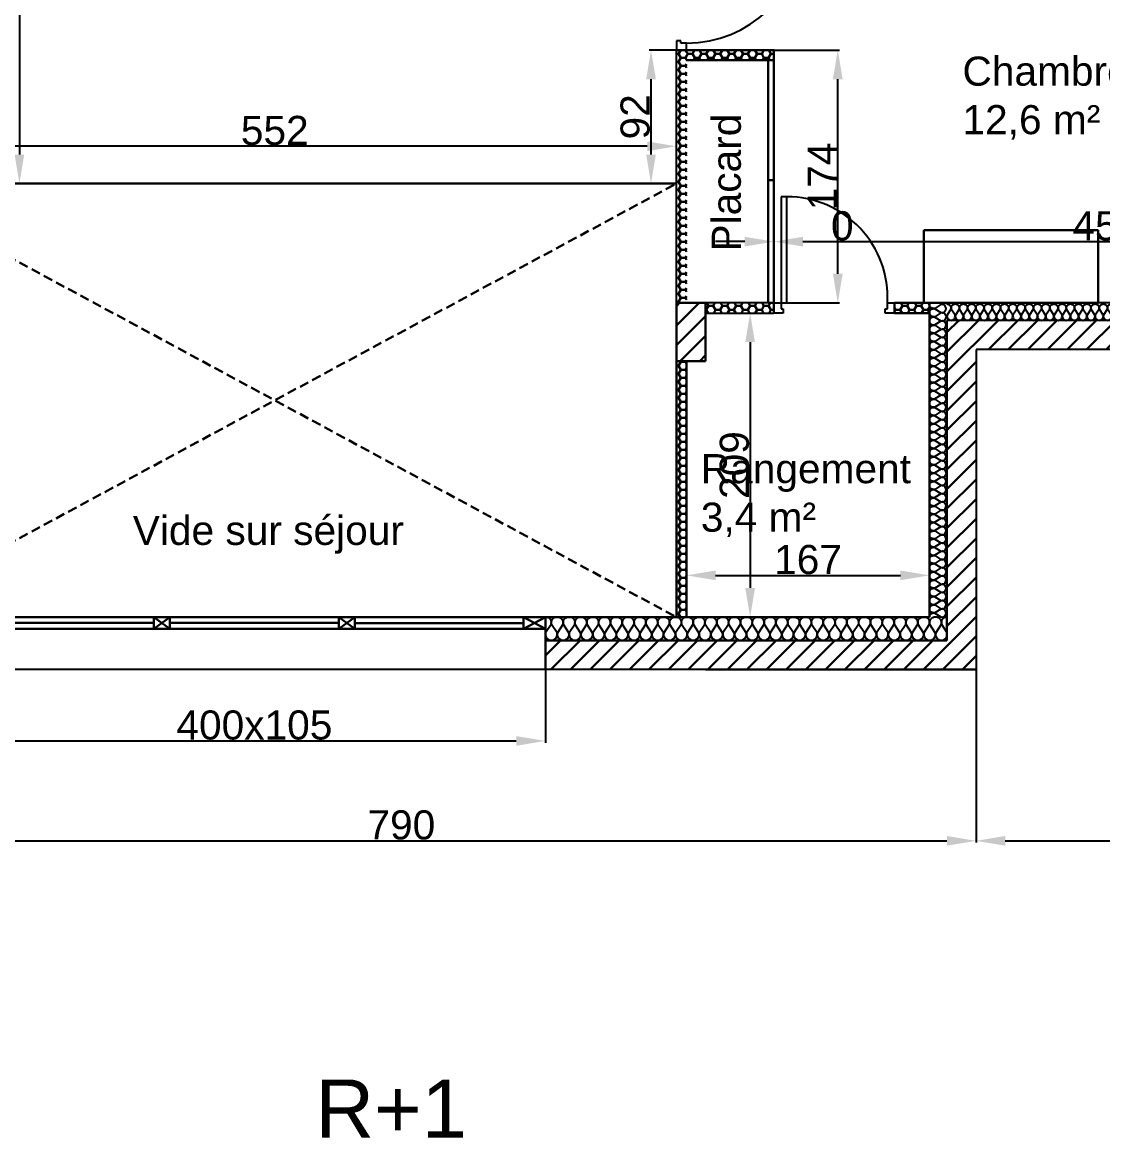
# Model space of a CAD drawing. Header units: millimetres. Extents: x -161 to 8306, y -322 to 968.
# Drawn here: x 486 to 1228, y -322 to 445 of the extents above; entities that cross this region are included whole.
import ezdxf

# ---------------------------------------------------------------- set-up
doc = ezdxf.new("R2010")
doc.units = ezdxf.units.MM
doc.linetypes.add('INTERROMPU2', pattern=[9.525, 6.35, -3.175])
for name, color, linetype in [('Cloisons', 8, 'Continuous'), ('Cotation', 7, 'Continuous'), ('Isolation', 6, 'Continuous'), ('MenuisInt', 4, 'Continuous'), ('Texte', 7, 'Continuous')]:
    doc.layers.add(name, color=color, linetype=linetype)
doc.layers.add('MenuisExt', color=140, linetype='Continuous', lineweight=18)
doc.layers.add('Mobilier', color=150, linetype='Continuous', lineweight=5)
doc.styles.get("Standard").update_dxf_attribs({"font": 'Arial.ttf'})
doc.dimstyles.new('ISO-25', dxfattribs={"dimtxt": 2.5, "dimasz": 2.5, "dimexe": 1.25, "dimexo": 0.625, "dimtad": 1, "dimtxsty": 'Standard', "dimcen": 2.5, "dimadec": 0, "dimazin": 0, "dimtfac": 1, "dimtmove": 0, "dimatfit": 3, "dimfxl": 1, "dimarcsym": 0})

# ---------------------------------------------------------------- blocks, each defined once
blk = doc.blocks.new('*D22')
at = {"layer": 'Cotation', "color": 0, "lineweight": -2, "transparency": 16777216}
for p, q in [((351.13, -0.32), (351.13, -118.75)), ((1141.13, -0.32), (1141.13, -118.75)), ((371.13, -117.5), (1121.13, -117.5))]:
    blk.add_line(p, q, dxfattribs=at)
at = {"layer": 'Cotation', "color": 0, "lineweight": 30, "transparency": 16777216}
for points in [[(371.13, -114.17), (371.13, -120.84), (351.13, -117.5)], [(1121.13, -114.17), (1121.13, -120.84), (1141.13, -117.5)]]:
    blk.add_solid(points, dxfattribs=at)
at = {"layer": 'Defpoints', "color": 0, "lineweight": 30, "transparency": 16777216}
for p in [(351.13, 0.31), (1141.13, 0.31), (1141.13, -117.5)]:
    blk.add_point(p, dxfattribs=at)
at = {"layer": 'Cotation', "color": 0, "lineweight": 30, "transparency": 16777216, "insert": (746.13, -106.67), "char_height": 20, "attachment_point": 5}
blk.add_mtext('790', dxfattribs=at)
blk = doc.blocks.new('*D23')
at = {"layer": 'Cotation', "color": 0, "lineweight": -2, "transparency": 16777216}
for p, q in [((1141.13, 219.68), (1141.13, -118.75)), ((1491.13, 219.68), (1491.13, -118.75)), ((1161.13, -117.5), (1471.13, -117.5))]:
    blk.add_line(p, q, dxfattribs=at)
at = {"layer": 'Cotation', "color": 0, "lineweight": 30, "transparency": 16777216}
for points in [[(1161.13, -114.17), (1161.13, -120.84), (1141.13, -117.5)], [(1471.13, -114.17), (1471.13, -120.84), (1491.13, -117.5)]]:
    blk.add_solid(points, dxfattribs=at)
at = {"layer": 'Defpoints', "color": 0, "lineweight": 30, "transparency": 16777216}
for p in [(1141.13, 220.31), (1491.13, 220.31), (1491.13, -117.5)]:
    blk.add_point(p, dxfattribs=at)
at = {"layer": 'Cotation', "color": 0, "lineweight": 30, "transparency": 16777216, "insert": (1316.13, -106.66), "char_height": 20, "attachment_point": 5}
blk.add_mtext('350', dxfattribs=at)
blk = doc.blocks.new('*D28')
at = {"layer": 'Cotation', "color": 0, "lineweight": -2, "transparency": 16777216}
for p, q in [((445.13, -0.32), (445.13, -50.08)), ((845.13, -0.32), (845.13, -50.08)), ((465.13, -48.83), (825.13, -48.83))]:
    blk.add_line(p, q, dxfattribs=at)
at = {"layer": 'Cotation', "color": 0, "lineweight": 30, "transparency": 16777216}
for points in [[(465.13, -45.5), (465.13, -52.17), (445.13, -48.83)], [(825.13, -45.5), (825.13, -52.17), (845.13, -48.83)]]:
    blk.add_solid(points, dxfattribs=at)
at = {"layer": 'Defpoints', "color": 0, "lineweight": 30, "transparency": 16777216}
for p in [(445.13, 0.31), (845.13, 0.31), (845.13, -48.83)]:
    blk.add_point(p, dxfattribs=at)
at = {"layer": 'Cotation', "color": 0, "lineweight": 30, "transparency": 16777216, "insert": (645.13, -38), "char_height": 20, "attachment_point": 5}
blk.add_mtext('400x105', dxfattribs=at)
blk = doc.blocks.new('*D34')
at = {"layer": 'Cotation', "color": 0, "lineweight": -2, "transparency": 16777216}
for p, q in [((1002.13, 245.93), (1002.13, 295.66)), ((1022.13, 294.41), (1439.13, 294.41)), ((1459.13, 252.93), (1459.13, 295.66))]:
    blk.add_line(p, q, dxfattribs=at)
at = {"layer": 'Cotation', "color": 0, "lineweight": 30, "transparency": 16777216}
for points in [[(1022.13, 297.74), (1022.13, 291.08), (1002.13, 294.41)], [(1439.13, 297.74), (1439.13, 291.08), (1459.13, 294.41)]]:
    blk.add_solid(points, dxfattribs=at)
at = {"layer": 'Defpoints', "color": 0, "lineweight": 30, "transparency": 16777216}
for p in [(1459.13, 294.41), (1459.13, 252.31), (1002.13, 245.31)]:
    blk.add_point(p, dxfattribs=at)
at = {"layer": 'Cotation', "color": 0, "lineweight": 30, "transparency": 16777216, "insert": (1230.63, 305.17), "char_height": 20, "attachment_point": 5}
blk.add_mtext('457', dxfattribs=at)
blk = doc.blocks.new('*D39')
at = {"layer": 'Cotation', "color": 0, "lineweight": -2, "transparency": 16777216}
for p, q in [((982.13, 294.41), (962.13, 294.41)), ((1002.13, 252.93), (1002.13, 295.66)), ((1002.13, 245.93), (1002.13, 295.66)), ((1022.13, 294.41), (1056.21, 294.41))]:
    blk.add_line(p, q, dxfattribs=at)
at = {"layer": 'Cotation', "color": 0, "lineweight": 30, "transparency": 16777216}
for points in [[(982.13, 297.74), (982.13, 291.08), (1002.13, 294.41)], [(1022.13, 297.74), (1022.13, 291.08), (1002.13, 294.41)]]:
    blk.add_solid(points, dxfattribs=at)
at = {"layer": 'Defpoints', "color": 0, "lineweight": 30, "transparency": 16777216}
for p in [(1002.13, 294.41), (1002.13, 252.31), (1002.13, 245.31)]:
    blk.add_point(p, dxfattribs=at)
at = {"layer": 'Cotation', "color": 0, "lineweight": 30, "transparency": 16777216, "insert": (1049.17, 305.17), "char_height": 20, "attachment_point": 5}
blk.add_mtext('0', dxfattribs=at)
blk = doc.blocks.new('*D40')
at = {"layer": 'Cotation', "color": 0, "lineweight": -2, "transparency": 16777216}
for p, q in [((942.13, 36.93), (942.13, 66.26)), ((962.13, 65.01), (1089.13, 65.01)), ((1109.13, 36.93), (1109.13, 66.26))]:
    blk.add_line(p, q, dxfattribs=at)
at = {"layer": 'Cotation', "color": 0, "lineweight": 30, "transparency": 16777216}
for points in [[(962.13, 68.34), (962.13, 61.67), (942.13, 65.01)], [(1089.13, 68.34), (1089.13, 61.67), (1109.13, 65.01)]]:
    blk.add_solid(points, dxfattribs=at)
at = {"layer": 'Defpoints', "color": 0, "lineweight": 30, "transparency": 16777216}
for p in [(1109.13, 65.01), (942.13, 36.31), (1109.13, 36.31)]:
    blk.add_point(p, dxfattribs=at)
at = {"layer": 'Cotation', "color": 0, "lineweight": 30, "transparency": 16777216, "insert": (1025.63, 75.77), "char_height": 20, "attachment_point": 5}
blk.add_mtext('167', dxfattribs=at)
blk = doc.blocks.new('*D41')
at = {"layer": 'Cotation', "color": 0, "lineweight": -2, "transparency": 16777216}
for p, q in [((955.76, 245.31), (987.1, 245.31)), ((985.85, 225.31), (985.85, 56.31)), ((942.76, 36.31), (987.1, 36.31))]:
    blk.add_line(p, q, dxfattribs=at)
at = {"layer": 'Cotation', "color": 0, "lineweight": 30, "transparency": 16777216}
for points in [[(982.51, 225.31), (989.18, 225.31), (985.85, 245.31)], [(982.51, 56.31), (989.18, 56.31), (985.85, 36.31)]]:
    blk.add_solid(points, dxfattribs=at)
at = {"layer": 'Defpoints', "color": 0, "lineweight": 30, "transparency": 16777216}
for p in [(955.13, 245.31), (942.13, 36.31), (985.85, 36.31)]:
    blk.add_point(p, dxfattribs=at)
at = {"layer": 'Cotation', "color": 0, "lineweight": 30, "transparency": 16777216, "insert": (975.09, 140.81), "char_height": 20, "attachment_point": 5, "rotation": 90}
blk.add_mtext('209', dxfattribs=at)
blk = doc.blocks.new('*D46')
at = {"layer": 'Cotation', "color": 0, "lineweight": -2, "transparency": 16777216}
for p, q in [((934.72, 426.1), (916.48, 426.1)), ((917.73, 354.31), (917.73, 406.1)), ((934.51, 334.31), (916.48, 334.31))]:
    blk.add_line(p, q, dxfattribs=at)
at = {"layer": 'Cotation', "color": 0, "lineweight": 30, "transparency": 16777216}
for points in [[(914.39, 406.1), (921.06, 406.1), (917.73, 426.1)], [(914.39, 354.31), (921.06, 354.31), (917.73, 334.31)]]:
    blk.add_solid(points, dxfattribs=at)
at = {"layer": 'Defpoints', "color": 0, "lineweight": 30, "transparency": 16777216}
for p in [(917.73, 426.1), (935.34, 426.1), (935.13, 334.31)]:
    blk.add_point(p, dxfattribs=at)
at = {"layer": 'Cotation', "color": 0, "lineweight": 30, "transparency": 16777216, "insert": (906.89, 380.2), "char_height": 20, "attachment_point": 5, "rotation": 90}
blk.add_mtext('92', dxfattribs=at)
blk = doc.blocks.new('*D47')
at = {"layer": 'Cotation', "color": 0, "lineweight": -2, "transparency": 16777216}
for p, q in [((383.13, 334.93), (383.13, 361.23)), ((935.13, 334.93), (935.13, 361.23)), ((915.13, 359.98), (403.13, 359.98))]:
    blk.add_line(p, q, dxfattribs=at)
at = {"layer": 'Cotation', "color": 0, "lineweight": 30, "transparency": 16777216}
for points in [[(403.13, 363.31), (403.13, 356.65), (383.13, 359.98)], [(915.13, 363.31), (915.13, 356.65), (935.13, 359.98)]]:
    blk.add_solid(points, dxfattribs=at)
at = {"layer": 'Defpoints', "color": 0, "lineweight": 30, "transparency": 16777216}
for p in [(383.13, 359.98), (383.13, 334.31), (935.13, 334.31)]:
    blk.add_point(p, dxfattribs=at)
at = {"layer": 'Cotation', "color": 0, "lineweight": 30, "transparency": 16777216, "insert": (659.13, 370.74), "char_height": 20, "attachment_point": 5}
blk.add_mtext('552', dxfattribs=at)
blk = doc.blocks.new('*D60')
at = {"layer": 'Cotation', "color": 0, "lineweight": -2, "transparency": 16777216}
for p, q in [((537.51, 788.31), (482.4, 788.31)), ((483.65, 768.31), (483.65, 354.31)), ((537.51, 334.31), (482.4, 334.31))]:
    blk.add_line(p, q, dxfattribs=at)
at = {"layer": 'Cotation', "color": 0, "lineweight": 30, "transparency": 16777216}
for points in [[(480.32, 768.31), (486.98, 768.31), (483.65, 788.31)], [(480.32, 354.31), (486.98, 354.31), (483.65, 334.31)]]:
    blk.add_solid(points, dxfattribs=at)
at = {"layer": 'Defpoints', "color": 0, "lineweight": 30, "transparency": 16777216}
for p in [(538.13, 788.31), (483.65, 334.31), (538.13, 334.31)]:
    blk.add_point(p, dxfattribs=at)
at = {"layer": 'Cotation', "color": 0, "lineweight": 30, "transparency": 16777216, "insert": (472.89, 561.31), "char_height": 20, "attachment_point": 5, "rotation": 90}
blk.add_mtext('454', dxfattribs=at)
blk = doc.blocks.new('*D61')
at = {"layer": 'Cotation', "color": 0, "lineweight": -2, "transparency": 16777216}
for p, q in [((1002.76, 426.1), (1047.32, 426.1)), ((1046.07, 272.31), (1046.07, 406.1)), ((1002.76, 252.31), (1047.32, 252.31))]:
    blk.add_line(p, q, dxfattribs=at)
at = {"layer": 'Cotation', "color": 0, "lineweight": 30, "transparency": 16777216}
for points in [[(1042.74, 406.1), (1049.41, 406.1), (1046.07, 426.1)], [(1042.74, 272.31), (1049.41, 272.31), (1046.07, 252.31)]]:
    blk.add_solid(points, dxfattribs=at)
at = {"layer": 'Defpoints', "color": 0, "lineweight": 30, "transparency": 16777216}
for p in [(1002.13, 426.1), (1046.07, 426.1), (1002.13, 252.31)]:
    blk.add_point(p, dxfattribs=at)
at = {"layer": 'Cotation', "color": 0, "lineweight": 30, "transparency": 16777216, "insert": (1035.45, 339.2), "char_height": 20, "attachment_point": 5, "rotation": 90}
blk.add_mtext('174', dxfattribs=at)
blk = doc.blocks.new('*U64')
at = {"flags": 128}
for points in [[(0, 1, -0.505863), (0.239, 0.676), (0.009, 0.318, 1.322645), (0.491, 0.318), (0.261, 0.676, -0.505863), (0.5, 1)], [(0.5, 1, -0.505863), (0.739, 0.676), (0.509, 0.318, 1.322645), (0.991, 0.318), (0.761, 0.676, -0.505863), (1, 1)], [(1, 1, -0.505863), (1.239, 0.676), (1.009, 0.318, 1.322645), (1.491, 0.318), (1.261, 0.676, -0.505863), (1.5, 1)], [(1.5, 1, -0.505863), (1.739, 0.676), (1.509, 0.318, 1.322645), (1.991, 0.318), (1.761, 0.676, -0.505863), (2, 1)], [(2, 1, -0.505863), (2.239, 0.676), (2.009, 0.318, 1.322645), (2.491, 0.318), (2.261, 0.676, -0.505863), (2.5, 1)], [(2.5, 1, -0.505863), (2.739, 0.676), (2.509, 0.318, 1.322645), (2.991, 0.318), (2.761, 0.676, -0.505863), (3, 1)], [(3, 1, -0.505863), (3.239, 0.676), (3.009, 0.318, 1.322645), (3.491, 0.318), (3.261, 0.676, -0.505863), (3.5, 1)], [(3.5, 1, -0.505863), (3.739, 0.676), (3.509, 0.318, 1.322645), (3.991, 0.318), (3.761, 0.676, -0.505863), (4, 1)], [(4, 1, -0.505863), (4.239, 0.676), (4.009, 0.318, 1.322645), (4.491, 0.318), (4.261, 0.676, -0.505863), (4.5, 1)], [(4.5, 1, -0.505863), (4.739, 0.676), (4.509, 0.318, 1.322645), (4.991, 0.318), (4.761, 0.676, -0.505863), (5, 1)], [(5, 1, -0.505863), (5.239, 0.676), (5.009, 0.318, 1.322645), (5.491, 0.318), (5.261, 0.676, -0.505863), (5.5, 1)], [(5.5, 1, -0.505863), (5.739, 0.676), (5.509, 0.318, 1.322645), (5.991, 0.318), (5.761, 0.676, -0.505863), (6, 1)], [(6, 1, -0.505863), (6.239, 0.676), (6.009, 0.318, 1.322645), (6.491, 0.318), (6.261, 0.676, -0.505863), (6.5, 1)], [(6.5, 1, -0.505863), (6.739, 0.676), (6.509, 0.318, 1.322645), (6.991, 0.318), (6.761, 0.676, -0.505863), (7, 1)], [(7, 1, -0.505863), (7.239, 0.676), (7.009, 0.318, 1.322645), (7.491, 0.318), (7.261, 0.676, -0.505863), (7.5, 1)], [(7.5, 1, -0.505863), (7.739, 0.676), (7.509, 0.318, 1.322645), (7.991, 0.318), (7.761, 0.676, -0.505863), (8, 1)], [(8, 1, -0.505863), (8.239, 0.676), (8.009, 0.318, 1.322645), (8.491, 0.318), (8.261, 0.676, -0.505863), (8.5, 1)], [(8.5, 1, -0.505863), (8.739, 0.676), (8.509, 0.318, 1.322645), (8.991, 0.318), (8.761, 0.676, -0.505863), (9, 1)], [(9, 1, -0.505863), (9.239, 0.676), (9.009, 0.318, 1.322645), (9.491, 0.318), (9.261, 0.676, -0.505863), (9.5, 1)], [(9.5, 1, -0.505863), (9.739, 0.676), (9.509, 0.318, 1.322645), (9.991, 0.318), (9.761, 0.676, -0.505863), (10, 1)], [(10, 1, -0.505863), (10.239, 0.676), (10.009, 0.318, 1.322645), (10.491, 0.318), (10.261, 0.676, -0.505863), (10.5, 1)], [(10.5, 1, -0.505863), (10.739, 0.676), (10.509, 0.318, 1.322645), (10.991, 0.318), (10.761, 0.676, -0.505863), (11, 1)], [(11, 1, -0.505863), (11.239, 0.676), (11.009, 0.318, 1.322645), (11.491, 0.318), (11.261, 0.676, -0.505863), (11.5, 1)], [(11.5, 1, -0.505863), (11.739, 0.676), (11.509, 0.318, 1.322645), (11.991, 0.318), (11.761, 0.676, -0.505863), (12, 1)], [(12, 1, -0.505863), (12.239, 0.676), (12.009, 0.318, 1.322645), (12.491, 0.318), (12.261, 0.676, -0.505863), (12.5, 1)], [(12.5, 1, -0.505863), (12.739, 0.676), (12.509, 0.318, 1.322645), (12.991, 0.318), (12.761, 0.676, -0.505863), (13, 1)], [(13, 1, -0.505863), (13.239, 0.676), (13.009, 0.318, 1.322645), (13.491, 0.318), (13.261, 0.676, -0.505863), (13.5, 1)], [(13.5, 1, -0.505863), (13.739, 0.676), (13.509, 0.318, 1.322645), (13.991, 0.318), (13.761, 0.676, -0.505863), (14, 1)], [(14, 1, -0.505863), (14.239, 0.676), (14.009, 0.318, 1.322645), (14.491, 0.318), (14.261, 0.676, -0.505863), (14.5, 1)], [(14.5, 1, -0.505863), (14.739, 0.676), (14.509, 0.318, 1.322645), (14.991, 0.318), (14.761, 0.676, -0.505863), (15, 1)], [(15, 1, -0.505863), (15.239, 0.676), (15.009, 0.318, 1.322645), (15.491, 0.318), (15.261, 0.676, -0.505863), (15.5, 1)], [(15.5, 1, -0.505863), (15.739, 0.676), (15.509, 0.318, 1.322645), (15.991, 0.318), (15.761, 0.676, -0.505863), (16, 1)], [(16, 1, -0.505863), (16.239, 0.676), (16.009, 0.318, 1.322645), (16.491, 0.318), (16.261, 0.676, -0.505863), (16.5, 1)], [(16.5, 1, -0.505863), (16.739, 0.676), (16.509, 0.318, 1.322645), (16.991, 0.318), (16.761, 0.676, -0.505863), (17, 1)]]:
    blk.add_lwpolyline(points, format="xyb", dxfattribs=at)
blk = doc.blocks.new('*U71')
at = {"flags": 128}
for points in [[(0, 1, -0.505863), (0.239, 0.676), (0.009, 0.318, 1.322645), (0.491, 0.318), (0.261, 0.676, -0.505863), (0.5, 1)], [(0.5, 1, -0.505863), (0.739, 0.676), (0.509, 0.318, 1.322645), (0.991, 0.318), (0.761, 0.676, -0.505863), (1, 1)], [(1, 1, -0.505863), (1.239, 0.676), (1.009, 0.318, 1.322645), (1.491, 0.318), (1.261, 0.676, -0.505863), (1.5, 1)], [(1.5, 1, -0.505863), (1.739, 0.676), (1.509, 0.318, 1.322645), (1.991, 0.318), (1.761, 0.676, -0.505863), (2, 1)], [(2, 1, -0.505863), (2.239, 0.676), (2.009, 0.318, 1.322645), (2.491, 0.318), (2.261, 0.676, -0.505863), (2.5, 1)], [(2.5, 1, -0.505863), (2.739, 0.676), (2.509, 0.318, 1.322645), (2.991, 0.318), (2.761, 0.676, -0.505863), (3, 1)], [(3, 1, -0.505863), (3.239, 0.676), (3.009, 0.318, 1.322645), (3.491, 0.318), (3.261, 0.676, -0.505863), (3.5, 1)], [(3.5, 1, -0.505863), (3.739, 0.676), (3.509, 0.318, 1.322645), (3.991, 0.318), (3.761, 0.676, -0.505863), (4, 1)], [(4, 1, -0.505863), (4.239, 0.676), (4.009, 0.318, 1.322645), (4.491, 0.318), (4.261, 0.676, -0.505863), (4.5, 1)], [(4.5, 1, -0.505863), (4.739, 0.676), (4.509, 0.318, 1.322645), (4.991, 0.318), (4.761, 0.676, -0.505863), (5, 1)], [(5, 1, -0.505863), (5.239, 0.676), (5.009, 0.318, 1.322645), (5.491, 0.318), (5.261, 0.676, -0.505863), (5.5, 1)], [(5.5, 1, -0.505863), (5.739, 0.676), (5.509, 0.318, 1.322645), (5.991, 0.318), (5.761, 0.676, -0.505863), (6, 1)], [(6, 1, -0.505863), (6.239, 0.676), (6.009, 0.318, 1.322645), (6.491, 0.318), (6.261, 0.676, -0.505863), (6.5, 1)], [(6.5, 1, -0.505863), (6.739, 0.676), (6.509, 0.318, 1.322645), (6.991, 0.318), (6.761, 0.676, -0.505863), (7, 1)], [(7, 1, -0.505863), (7.239, 0.676), (7.009, 0.318, 1.322645), (7.491, 0.318), (7.261, 0.676, -0.505863), (7.5, 1)], [(7.5, 1, -0.505863), (7.739, 0.676), (7.509, 0.318, 1.322645), (7.991, 0.318), (7.761, 0.676, -0.505863), (8, 1)], [(8, 1, -0.505863), (8.239, 0.676), (8.009, 0.318, 1.322645), (8.491, 0.318), (8.261, 0.676, -0.505863), (8.5, 1)], [(8.5, 1, -0.505863), (8.739, 0.676), (8.509, 0.318, 1.322645), (8.991, 0.318), (8.761, 0.676, -0.505863), (9, 1)], [(9, 1, -0.505863), (9.239, 0.676), (9.009, 0.318, 1.322645), (9.491, 0.318), (9.261, 0.676, -0.505863), (9.5, 1)], [(9.5, 1, -0.505863), (9.739, 0.676), (9.509, 0.318, 1.322645), (9.991, 0.318), (9.761, 0.676, -0.505863), (10, 1)], [(10, 1, -0.505863), (10.239, 0.676), (10.009, 0.318, 1.322645), (10.491, 0.318), (10.261, 0.676, -0.505863), (10.5, 1)]]:
    blk.add_lwpolyline(points, format="xyb", dxfattribs=at)
blk = doc.blocks.new('*U72')
at = {"flags": 128}
for points in [[(0, 1, -0.505863), (0.239, 0.676), (0.009, 0.318, 1.322645), (0.491, 0.318), (0.261, 0.676, -0.505863), (0.5, 1)], [(0.5, 1, -0.505863), (0.739, 0.676), (0.509, 0.318, 1.322645), (0.991, 0.318), (0.761, 0.676, -0.505863), (1, 1)], [(1, 1, -0.505863), (1.239, 0.676), (1.009, 0.318, 1.322645), (1.491, 0.318), (1.261, 0.676, -0.505863), (1.5, 1)], [(1.5, 1, -0.505863), (1.739, 0.676), (1.509, 0.318, 1.322645), (1.991, 0.318), (1.761, 0.676, -0.505863), (2, 1)], [(2, 1, -0.505863), (2.239, 0.676), (2.009, 0.318, 1.322645), (2.491, 0.318), (2.261, 0.676, -0.505863), (2.5, 1)], [(2.5, 1, -0.505863), (2.739, 0.676), (2.509, 0.318, 1.322645), (2.991, 0.318), (2.761, 0.676, -0.505863), (3, 1)], [(3, 1, -0.505863), (3.239, 0.676), (3.009, 0.318, 1.322645), (3.491, 0.318), (3.261, 0.676, -0.505863), (3.5, 1)], [(3.5, 1, -0.505863), (3.739, 0.676), (3.509, 0.318, 1.322645), (3.991, 0.318), (3.761, 0.676, -0.505863), (4, 1)], [(4, 1, -0.505863), (4.239, 0.676), (4.009, 0.318, 1.322645), (4.491, 0.318), (4.261, 0.676, -0.505863), (4.5, 1)], [(4.5, 1, -0.505863), (4.739, 0.676), (4.509, 0.318, 1.322645), (4.991, 0.318), (4.761, 0.676, -0.505863), (5, 1)], [(5, 1, -0.505863), (5.239, 0.676), (5.009, 0.318, 1.322645), (5.491, 0.318), (5.261, 0.676, -0.505863), (5.5, 1)], [(5.5, 1, -0.505863), (5.739, 0.676), (5.509, 0.318, 1.322645), (5.991, 0.318), (5.761, 0.676, -0.505863), (6, 1)], [(6, 1, -0.505863), (6.239, 0.676), (6.009, 0.318, 1.322645), (6.491, 0.318), (6.261, 0.676, -0.505863), (6.5, 1)], [(6.5, 1, -0.505863), (6.739, 0.676), (6.509, 0.318, 1.322645), (6.991, 0.318), (6.761, 0.676, -0.505863), (7, 1)], [(7, 1, -0.505863), (7.239, 0.676), (7.009, 0.318, 1.322645), (7.491, 0.318), (7.261, 0.676, -0.505863), (7.5, 1)], [(7.5, 1, -0.505863), (7.739, 0.676), (7.509, 0.318, 1.322645), (7.991, 0.318), (7.761, 0.676, -0.505863), (8, 1)], [(8, 1, -0.505863), (8.239, 0.676), (8.009, 0.318, 1.322645), (8.491, 0.318), (8.261, 0.676, -0.505863), (8.5, 1)], [(8.5, 1, -0.505863), (8.739, 0.676), (8.509, 0.318, 1.322645), (8.991, 0.318), (8.761, 0.676, -0.505863), (9, 1)], [(9, 1, -0.505863), (9.239, 0.676), (9.009, 0.318, 1.322645), (9.491, 0.318), (9.261, 0.676, -0.505863), (9.5, 1)], [(9.5, 1, -0.505863), (9.739, 0.676), (9.509, 0.318, 1.322645), (9.991, 0.318), (9.761, 0.676, -0.505863), (10, 1)], [(10, 1, -0.505863), (10.239, 0.676), (10.009, 0.318, 1.322645), (10.491, 0.318), (10.261, 0.676, -0.505863), (10.5, 1)], [(10.5, 1, -0.505863), (10.739, 0.676), (10.509, 0.318, 1.322645), (10.991, 0.318), (10.761, 0.676, -0.505863), (11, 1)], [(11, 1, -0.505863), (11.239, 0.676), (11.009, 0.318, 1.322645), (11.491, 0.318), (11.261, 0.676, -0.505863), (11.5, 1)], [(11.5, 1, -0.505863), (11.739, 0.676), (11.509, 0.318, 1.322645), (11.991, 0.318), (11.761, 0.676, -0.505863), (12, 1)], [(12, 1, -0.505863), (12.239, 0.676), (12.009, 0.318, 1.322645), (12.491, 0.318), (12.261, 0.676, -0.505863), (12.5, 1)], [(12.5, 1, -0.505863), (12.739, 0.676), (12.509, 0.318, 1.322645), (12.991, 0.318), (12.761, 0.676, -0.505863), (13, 1)], [(13, 1, -0.505863), (13.239, 0.676), (13.009, 0.318, 1.322645), (13.491, 0.318), (13.261, 0.676, -0.505863), (13.5, 1)], [(13.5, 1, -0.505863), (13.739, 0.676), (13.509, 0.318, 1.322645), (13.991, 0.318), (13.761, 0.676, -0.505863), (14, 1)], [(14, 1, -0.505863), (14.239, 0.676), (14.009, 0.318, 1.322645), (14.491, 0.318), (14.261, 0.676, -0.505863), (14.5, 1)], [(14.5, 1, -0.505863), (14.739, 0.676), (14.509, 0.318, 1.322645), (14.991, 0.318), (14.761, 0.676, -0.505863), (15, 1)], [(15, 1, -0.505863), (15.239, 0.676), (15.009, 0.318, 1.322645), (15.491, 0.318), (15.261, 0.676, -0.505863), (15.5, 1)], [(15.5, 1, -0.505863), (15.739, 0.676), (15.509, 0.318, 1.322645), (15.991, 0.318), (15.761, 0.676, -0.505863), (16, 1)], [(16, 1, -0.505863), (16.239, 0.676), (16.009, 0.318, 1.322645), (16.491, 0.318), (16.261, 0.676, -0.505863), (16.5, 1)], [(16.5, 1, -0.505863), (16.739, 0.676), (16.509, 0.318, 1.322645), (16.991, 0.318), (16.761, 0.676, -0.505863), (17, 1)], [(17, 1, -0.505863), (17.239, 0.676), (17.009, 0.318, 1.322645), (17.491, 0.318), (17.261, 0.676, -0.505863), (17.5, 1)], [(17.5, 1, -0.505863), (17.739, 0.676), (17.509, 0.318, 1.322645), (17.991, 0.318), (17.761, 0.676, -0.505863), (18, 1)], [(18, 1, -0.505863), (18.239, 0.676), (18.009, 0.318, 1.322645), (18.491, 0.318), (18.261, 0.676, -0.505863), (18.5, 1)], [(18.5, 1, -0.505863), (18.739, 0.676), (18.509, 0.318, 1.322645), (18.991, 0.318), (18.761, 0.676, -0.505863), (19, 1)]]:
    blk.add_lwpolyline(points, format="xyb", dxfattribs=at)

msp = doc.modelspace()

# ---------------------------------------------------------------- hatches: boundary and pattern name
at = {"lineweight": 30, "transparency": 33554687}
h = msp.add_hatch(dxfattribs=at)
h.set_pattern_fill('ANSI31', color=256, scale=3)
h.paths.add_polyline_path([(445.135, 800.308), (445.135, 820.308), (291.135, 820.308), (1.135, 820.308), (1.135, 710.308), (21.135, 710.308), (21.135, 800.308)])
h.paths.add_polyline_path([(21.135, 640.308), (1.135, 640.308), (1.135, 449.308), (21.135, 449.308)])
h.paths.add_polyline_path([(101.135, 220.308), (101.135, 240.308), (21.135, 240.308), (21.135, 319.308), (1.135, 319.308), (1.135, 309.308), (1.135, 220.308)])
h.paths.add_polyline_path([(351.135, 220.308), (351.135, 0.308), (445.135, 0.308), (445.135, 20.308), (371.135, 20.308), (371.135, 220.308), (371.135, 240.308), (251.135, 240.308), (251.135, 220.308)])
h.paths.add_polyline_path([(1191.135, 800.308), (1191.135, 820.308), (1181.135, 820.308), (1091.135, 820.308), (1071.135, 820.308), (845.135, 820.308), (845.135, 800.308)])
h.paths.add_polyline_path([(1471.135, 800.308), (1471.135, 240.308), (1391.135, 240.308), (1391.135, 220.308), (1401.135, 220.308), (1491.135, 220.308), (1491.135, 820.308), (1341.135, 820.308), (1341.135, 800.308)])
h.paths.add_polyline_path([(1241.135, 220.308), (1241.135, 240.308), (1121.135, 240.308), (1121.135, 20.308), (845.135, 20.308), (845.135, 0.308), (1141.135, 0.308), (1141.135, 220.308)])
h = msp.add_hatch(dxfattribs=at)
h.set_pattern_fill('ANSI31', color=256, scale=3)
h.set_pattern_definition([(45, (0, 2), (-6.73519, 6.73519), [])])
h.paths.add_polyline_path([(935.135, 212.308), (942.135, 212.308), (955.135, 212.308), (955.135, 252.308), (942.135, 252.308), (935.135, 252.308)])
at = {"layer": 'Cloisons', "lineweight": 30, "transparency": 33554687}
h = msp.add_hatch(dxfattribs=at)
h.set_pattern_fill('HONEY', color=256)
h.paths.add_polyline_path([(942.135, 426.098), (935.345, 426.098), (935.137, 252.308), (942.135, 252.308)])
h = msp.add_hatch(dxfattribs=at)
h.set_pattern_fill('HONEY', color=256)
h.paths.add_polyline_path([(1002.135, 419.098), (1002.135, 426.098), (942.135, 426.098), (942.135, 419.098)])
h = msp.add_hatch(dxfattribs=at)
h.set_pattern_fill('HONEY', color=256)
h.paths.add_polyline_path([(1002.135, 252.308), (998.135, 252.308), (955.135, 252.308), (955.135, 245.308), (1002.135, 245.308)])
h = msp.add_hatch(dxfattribs=at)
h.set_pattern_fill('HONEY', color=256)
h.paths.add_polyline_path([(1109.135, 252.308), (1085.135, 252.308), (1085.135, 245.308), (1109.135, 245.308)])
h = msp.add_hatch(dxfattribs=at)
h.set_pattern_fill('HONEY', color=256)
h.paths.add_polyline_path([(942.135, 212.308), (935.135, 212.308), (935.135, 36.308), (942.135, 36.308)])

# ---------------------------------------------------------------- linework, layer by layer
at = {"linetype": 'INTERROMPU2', "lineweight": 30}
for p, q in [((383.135, 36.308), (935.135, 334.308)), ((383.135, 334.308), (935.135, 36.308))]:
    msp.add_line(p, q, dxfattribs=at)
at = {"lineweight": 30}
for p, q in [((935.135, 252.308), (935.135, 212.308)), ((955.135, 212.308), (955.135, 252.308)), ((1121.135, 20.308), (1121.135, 240.308)), ((935.135, 212.308), (955.135, 212.308)), ((845.135, 34.308), (845.135, 0.308)), ((1121.135, 20.308), (845.135, 20.308)), ((1061.135, 0.308), (955.135, 0.308)), ((1141.135, 0.308), (1061.135, 0.308))]:
    msp.add_line(p, q, dxfattribs=at)
for p, q in [((1241.135, 240.308), (1121.135, 240.308)), ((1241.135, 220.308), (1141.135, 220.308)), ((1141.135, 220.308), (1141.135, 0.308)), ((1141.135, 0.308), (351.135, 0.308))]:
    msp.add_line(p, q)
at = {"layer": 'Cloisons'}
for p, q in [((935.135, 250.308), (935.345, 426.098)), ((1002.135, 252.308), (942.135, 252.308)), ((955.135, 245.308), (1002.135, 245.308))]:
    msp.add_line(p, q, dxfattribs=at)
at = {"layer": 'Cloisons', "lineweight": 30}
for p, q in [((935.345, 426.098), (942.135, 426.098)), ((383.135, 334.308), (935.135, 334.308)), ((935.135, 252.308), (942.135, 252.308)), ((955.135, 252.308), (942.135, 252.308)), ((955.135, 247.308), (955.135, 250.308)), ((1002.135, 245.308), (1002.135, 252.308)), ((1085.135, 252.308), (1109.135, 252.308)), ((1085.135, 245.308), (1085.135, 252.308)), ((1109.135, 252.308), (1109.135, 245.308)), ((1109.135, 245.308), (1085.135, 245.308)), ((935.135, 212.308), (935.135, 36.308)), ((942.135, 212.308), (935.135, 212.308)), ((942.135, 36.308), (942.135, 212.308)), ((935.135, 36.308), (942.135, 36.308))]:
    msp.add_line(p, q, dxfattribs=at)
msp.add_lwpolyline([(942.135, 426.098), (1002.135, 426.098), (1002.135, 419.098), (942.135, 419.098)], dxfattribs=at)
at = {"layer": 'Isolation'}
msp.add_line((1241.135, 252.308), (1109.135, 252.308), dxfattribs=at)
at = {"layer": 'Isolation', "lineweight": 30}
for p, q in [((1109.135, 36.308), (1109.135, 252.308)), ((845.135, 36.308), (1109.135, 36.308))]:
    msp.add_line(p, q, dxfattribs=at)
at = {"layer": 'MenuisExt', "lineweight": 30}
for p, q in [((460.135, 36.308), (576.135, 36.308)), ((460.135, 32.308), (576.135, 32.308)), ((576.135, 36.308), (576.135, 28.308)), ((576.135, 36.308), (587.135, 36.308)), ((576.135, 28.308), (587.135, 36.308)), ((576.135, 36.308), (587.135, 28.308)), ((587.135, 36.308), (587.135, 28.308)), ((587.135, 36.308), (703.135, 36.308)), ((587.135, 32.308), (703.135, 32.308)), ((703.135, 36.308), (703.135, 28.308)), ((703.135, 36.308), (714.135, 36.308)), ((703.135, 28.308), (714.135, 36.308)), ((703.135, 36.308), (714.135, 28.308)), ((714.135, 36.308), (714.135, 28.308)), ((714.135, 36.308), (830.135, 36.308)), ((714.135, 32.195), (830.135, 32.195)), ((830.135, 36.308), (830.135, 28.308)), ((830.135, 36.308), (845.135, 36.308)), ((830.135, 28.308), (845.135, 36.308)), ((830.135, 36.308), (845.135, 28.308)), ((845.135, 36.308), (845.135, 28.308)), ((576.135, 28.308), (460.135, 28.308)), ((587.135, 28.308), (576.135, 28.308)), ((703.135, 28.308), (587.135, 28.308)), ((714.135, 28.308), (703.135, 28.308)), ((830.135, 28.308), (714.135, 28.308)), ((845.135, 28.308), (830.135, 28.308))]:
    msp.add_line(p, q, dxfattribs=at)
at = {"layer": 'MenuisInt'}
for p, q in [((938.255, 432.403), (935.345, 432.403)), ((935.345, 432.403), (935.345, 426.098)), ((938.255, 430.948), (938.255, 432.403)), ((942.135, 430.948), (938.255, 430.948)), ((942.135, 426.098), (942.135, 430.948)), ((935.345, 426.098), (942.135, 426.098)), ((1011.135, 325.198), (1007.135, 325.308)), ((1007.135, 325.308), (1007.135, 252.308)), ((1011.135, 252.308), (1011.135, 325.198)), ((1002.135, 245.308), (1002.135, 252.308)), ((1002.135, 252.308), (1007.135, 252.308)), ((1007.135, 252.308), (1007.135, 248.308)), ((1007.135, 252.308), (1011.135, 252.308)), ((1007.135, 248.308), (1008.635, 248.308)), ((1008.635, 248.308), (1008.635, 245.308)), ((1078.635, 245.308), (1078.635, 248.308)), ((1078.635, 248.308), (1080.135, 248.308)), ((1080.135, 248.308), (1080.135, 252.308)), ((1080.135, 252.308), (1085.135, 252.308)), ((1085.135, 252.308), (1085.135, 245.308)), ((1008.635, 245.308), (1002.135, 245.308)), ((1085.135, 245.308), (1078.635, 245.308))]:
    msp.add_line(p, q, dxfattribs=at)
at = {"layer": 'MenuisInt', "lineweight": 30}
for p, q in [((998.135, 252.308), (998.135, 419.098)), ((998.135, 419.098), (1002.135, 419.098)), ((1002.135, 419.098), (1002.135, 252.308)), ((1002.135, 336.708), (998.135, 336.708)), ((1002.135, 252.308), (998.135, 252.308))]:
    msp.add_line(p, q, dxfattribs=at)
at = {"layer": 'MenuisInt'}
for centre, radius, start, end in [((942.135, 511.458), 80.51, 270, 357.237688), ((1011.135, 256.198), 69.11, 356.772922, 90)]:
    msp.add_arc(centre, radius, start, end, dxfattribs=at)
at = {"layer": 'Mobilier', "lineweight": 30}
for p, q in [((1225.135, 302.308), (1105.135, 302.308)), ((1105.135, 302.308), (1105.135, 252.308)), ((1225.135, 252.308), (1225.135, 302.308)), ((1105.135, 252.308), (1225.135, 252.308))]:
    msp.add_line(p, q, dxfattribs=at)

# ---------------------------------------------------------------- block references
at = {"layer": 'Isolation', "lineweight": 30, "xscale": 11.30975603551797, "yscale": 11.30975603551797, "zscale": 11.30975603551797, "rotation": 90}
msp.add_blockref('*U72', (1120.444, 36.308), dxfattribs=at)
at = {"layer": 'Isolation', "lineweight": 30}
for name, p, xscale, yscale, zscale in [('*U71', (1121.135, 240.308), 11.30975603551797, 11.30975603551797, 11.30975603551797), ('*U64', (845.134, 20.308), 16.24847861073939, 16.24847861073939, 16.24847861073939)]:
    msp.add_blockref(name, p, dxfattribs=dict(at, xscale=xscale, yscale=yscale, zscale=zscale))

# ---------------------------------------------------------------- texts
at = {"lineweight": 30, "insert": (687.113, -281.584), "char_height": 40, "attachment_point": 1}
msp.add_mtext_dynamic_manual_height_columns('R+1', width=66.78726, gutter_width=12.5, heights=[0], dxfattribs=at)
at = {"layer": 'Texte', "lineweight": 30, "char_height": 20, "attachment_point": 1}
for s, insert in [('Chambre 3\\P12,6 m²', (1131.773, 421.628)), ('Rangement\\P3,4 m²', (951.954, 148.342)), ('Vide sur séjour', (561.545, 105.917))]:
    msp.add_mtext_dynamic_manual_height_columns(s, width=204.08935, gutter_width=12.5, heights=[0], dxfattribs=dict(at, insert=insert))
at = {"layer": 'Texte', "lineweight": 30, "insert": (959.449, 287.666), "char_height": 20, "attachment_point": 1, "rotation": 90}
msp.add_mtext_dynamic_manual_height_columns('Placard', width=204.08935, gutter_width=12.5, heights=[0], dxfattribs=at)

# ---------------------------------------------------------------- dimensions: what is measured, and where the dimension line sits
at = {"layer": 'Cotation', "lineweight": 30}
for base, p1, p2, override, picture, middle in [((483.652, 334.308), (538.135, 788.308), (538.135, 334.308), {"dimtxt": 20, "dimasz": 20}, '*D60', (472.89, 561.308)), ((917.728, 426.098), (935.135, 334.308), (935.345, 426.098), {"dimtxt": 20, "dimasz": 20, "dimdec": 0}, '*D46', (906.892, 380.203)), ((1046.072, 426.098), (1002.135, 252.308), (1002.135, 426.098), {"dimtxt": 20, "dimasz": 20, "dimdec": 0}, '*D61', (1035.447, 339.203)), ((985.848, 36.308), (955.135, 245.308), (942.135, 36.308), {"dimtxt": 20, "dimasz": 20}, '*D41', (975.086, 140.808))]:
    dim = msp.add_linear_dim(base=base, p1=p1, p2=p2, angle=90, dimstyle='ISO-25', override=override, dxfattribs=at)
    dim.commit()
    dim.dimension.update_dxf_attribs({"geometry": picture, "text_midpoint": middle})
for base, p1, p2, picture, middle in [((383.135, 359.979), (935.135, 334.308), (383.135, 334.308), '*D47', (659.135, 370.741)), ((1002.134508782, 294.409694536), (1002.134508782, 252.307568113), (1002.134508782, 245.307568113), '*D39', (1049.171514239, 305.171120184)), ((1459.135, 294.41), (1002.135, 245.308), (1459.135, 252.308), '*D34', (1230.635, 305.171)), ((1491.135, -117.503), (1141.135, 220.308), (1491.135, 220.308), '*D23', (1316.135, -106.66)), ((1109.135, 65.007), (942.135, 36.308), (1109.135, 36.308), '*D40', (1025.635, 75.768)), ((1141.135, -117.503), (351.135, 0.308), (1141.135, 0.308), '*D22', (746.135, -106.667))]:
    dim = msp.add_linear_dim(base=base, p1=p1, p2=p2, dimstyle='ISO-25', override={"dimtxt": 20, "dimasz": 20}, dxfattribs=at)
    dim.commit()
    dim.dimension.update_dxf_attribs({"geometry": picture, "text_midpoint": middle})
dim = msp.add_linear_dim(base=(845.135, -48.834), p1=(445.135, 0.308), p2=(845.135, 0.308), text='<>x105', dimstyle='ISO-25', override={"dimtxt": 20, "dimasz": 20}, dxfattribs=at)
dim.commit()
dim.dimension.update_dxf_attribs({"geometry": '*D28', "text_midpoint": (645.135, -37.998)})

doc.saveas('drawing.dxf')
